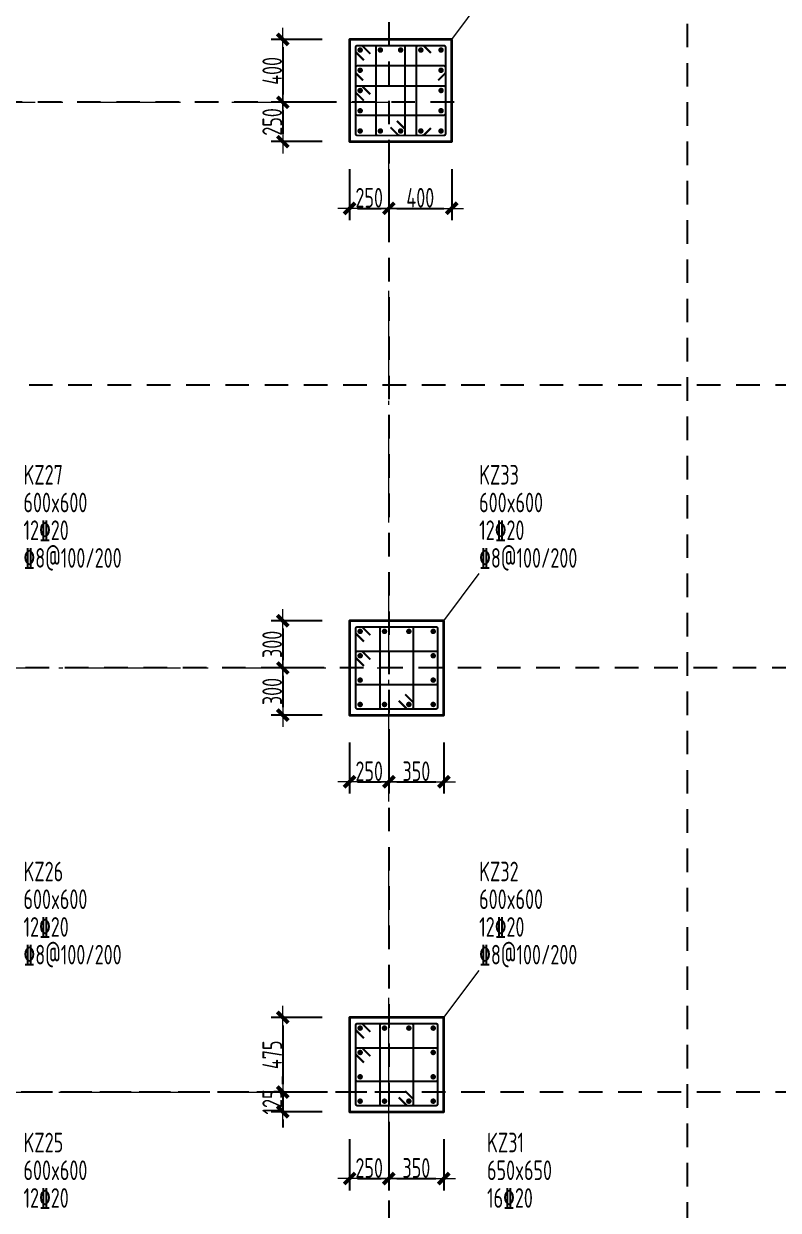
# Model space of a CAD drawing. Header units: millimetres. Extents: x 539196 to 807275, y 431843 to 1156631.
# Drawn here: x 622621 to 632225, y 893055 to 908159 of the extents above; entities that cross this region are included whole.
import ezdxf
from ezdxf.enums import TextEntityAlignment as Align

# ---------------------------------------------------------------- set-up
doc = ezdxf.new("R2010")
doc.units = ezdxf.units.MM
doc.header["$MEASUREMENT"] = 0
for name, pattern in [('DOTE', [2.42, 2, -0.2, 0.02, -0.2]), ('点划线', [1850, 1200, -300, 50, -300]), ('虚线', [500, 300, -200])]:
    doc.linetypes.add(name, pattern=pattern)
doc.layers.add('DOTE', color=1, linetype='DOTE')
for name, color, linetype, lineweight in [('柱尺寸标注', 3, 'Continuous', 18), ('柱标注引线', 2, 'Continuous', 18), ('柱箍筋', 1, 'Continuous', 25), ('柱纵筋', 1, 'Continuous', 70), ('柱集中标注', 2, 'Continuous', 18), ('砼柱', 2, 'Continuous', 35), ('网格', 9, '点划线', 18)]:
    doc.layers.add(name, color=color, linetype=linetype, lineweight=lineweight)
doc.styles.add('样式 1_yjk_yjk_yjk_yjk', font='yjkeng.shx', dxfattribs={"width": 0.7, "bigfont": 'yjkchn.shx'})
doc.dimstyles.new('盈建科结构_yjk_yjk_yjk_yjk', dxfattribs={"dimscale": 100, "dimtxt": 2.5, "dimasz": 1, "dimexe": 1.5, "dimexo": 0.625, "dimgap": 0.1, "dimtad": 1, "dimdec": 0, "dimrnd": 1, "dimzin": 0, "dimdsep": 46, "dimtxsty": '样式 1_yjk_yjk_yjk_yjk', "dimblk": '_yjkbk', "dimblk1": 'ARCHTICK', "dimblk2": 'ARCHTICK', "dimcen": 0.09, "dimadec": 0, "dimazin": 0, "dimtfac": 1, "dimtdec": 4, "dimtix": 1, "dimtmove": 2, "dimatfit": 3, "dimfxl": 0, "dimtolj": 1, "dimtzin": 0, "dimarcsym": 0})

# ---------------------------------------------------------------- blocks, each defined once
blk = doc.blocks.new('_yjkbk')
blk.add_line((-1, 0), (1.5, 0))
blk.add_lwpolyline([(-0.7, -0.7, 0.5, 0.5, 0), (0.7, 0.7, 0.5, 0.5, 0)], format="xyseb")
blk = doc.blocks.new('*D1486')
at = {"layer": 'Defpoints', "color": 0}
for p in [(626768, 906659), (627268, 906659), (627268, 905809)]:
    blk.add_point(p, dxfattribs=at)
at = {"layer": '柱尺寸标注', "color": 0, "lineweight": -2}
for p, q in [((626768, 906309), (626768, 905659)), ((627268, 906309), (627268, 905659)), ((626868, 905809), (627168, 905809))]:
    blk.add_line(p, q, dxfattribs=at)
at = {"layer": '柱尺寸标注', "color": 0, "lineweight": -2, "xscale": 100, "yscale": 100, "zscale": 100, "rotation": 180}
blk.add_blockref('_yjkbk', (626768, 905809), dxfattribs=at)
at = {"layer": '柱尺寸标注', "color": 0, "lineweight": -2, "xscale": 100, "yscale": 100, "zscale": 100}
blk.add_blockref('_yjkbk', (627268, 905809), dxfattribs=at)
at = {"layer": '柱尺寸标注', "color": 0, "insert": (627018, 905944), "char_height": 250, "attachment_point": 5, "style": '样式 1_yjk_yjk_yjk_yjk'}
blk.add_mtext('\\A1;250', dxfattribs=at)
blk = doc.blocks.new('_ARCHTICK')
at = {"color": 0, "linetype": 'ByBlock', "const_width": 0.15}
blk.add_lwpolyline([(-0.5, -0.5), (0.5, 0.5)], dxfattribs=at)
blk = doc.blocks.new('*D1487')
at = {"layer": 'Defpoints', "color": 0}
for p in [(627268, 906659), (628068, 906659), (628068, 905809)]:
    blk.add_point(p, dxfattribs=at)
at = {"layer": '柱尺寸标注', "color": 0, "lineweight": -2}
for p, q in [((627268, 906309), (627268, 905659)), ((628068, 906309), (628068, 905659)), ((627368, 905809), (627968, 905809))]:
    blk.add_line(p, q, dxfattribs=at)
at = {"layer": '柱尺寸标注', "color": 0, "lineweight": -2, "xscale": 100, "yscale": 100, "zscale": 100, "rotation": 180}
blk.add_blockref('_yjkbk', (627268, 905809), dxfattribs=at)
at = {"layer": '柱尺寸标注', "color": 0, "lineweight": -2, "xscale": 100, "yscale": 100, "zscale": 100}
blk.add_blockref('_yjkbk', (628068, 905809), dxfattribs=at)
at = {"layer": '柱尺寸标注', "color": 0, "insert": (627668, 905944), "char_height": 250, "attachment_point": 5, "style": '样式 1_yjk_yjk_yjk_yjk'}
blk.add_mtext('\\A1;400', dxfattribs=at)
blk = doc.blocks.new('*D1488')
at = {"layer": 'Defpoints', "color": 0}
for p in [(626768, 907959), (625918, 907159), (626768, 907159)]:
    blk.add_point(p, dxfattribs=at)
at = {"layer": '柱尺寸标注', "color": 0, "lineweight": -2}
for p, q in [((626418, 907959), (625768, 907959)), ((625918, 907859), (625918, 907259)), ((626418, 907159), (625768, 907159))]:
    blk.add_line(p, q, dxfattribs=at)
at = {"layer": '柱尺寸标注', "color": 0, "lineweight": -2, "xscale": 100, "yscale": 100, "zscale": 100}
for p, rotation in [((625918, 907959), 90), ((625918, 907159), 270)]:
    blk.add_blockref('_yjkbk', p, dxfattribs=dict(at, rotation=rotation))
at = {"layer": '柱尺寸标注', "color": 0, "insert": (625783, 907559), "char_height": 250, "attachment_point": 5, "rotation": 90, "style": '样式 1_yjk_yjk_yjk_yjk'}
blk.add_mtext('\\A1;400', dxfattribs=at)
blk = doc.blocks.new('*D1489')
at = {"layer": 'Defpoints', "color": 0}
for p in [(626768, 907159), (625918, 906659), (626768, 906659)]:
    blk.add_point(p, dxfattribs=at)
at = {"layer": '柱尺寸标注', "color": 0, "lineweight": -2}
for p, q in [((626418, 907159), (625768, 907159)), ((625918, 907059), (625918, 906759)), ((626418, 906659), (625768, 906659))]:
    blk.add_line(p, q, dxfattribs=at)
at = {"layer": '柱尺寸标注', "color": 0, "lineweight": -2, "xscale": 100, "yscale": 100, "zscale": 100}
for p, rotation in [((625918, 907159), 90), ((625918, 906659), 270)]:
    blk.add_blockref('_yjkbk', p, dxfattribs=dict(at, rotation=rotation))
at = {"layer": '柱尺寸标注', "color": 0, "insert": (625783, 906909), "char_height": 250, "attachment_point": 5, "rotation": 90, "style": '样式 1_yjk_yjk_yjk_yjk'}
blk.add_mtext('\\A1;250', dxfattribs=at)
blk = doc.blocks.new('*D1490')
at = {"layer": 'Defpoints', "color": 0}
for p in [(626768, 899359), (627268, 899359), (627268, 898509)]:
    blk.add_point(p, dxfattribs=at)
at = {"layer": '柱尺寸标注', "color": 0, "lineweight": -2}
for p, q in [((626768, 899009), (626768, 898359)), ((627268, 899009), (627268, 898359)), ((626868, 898509), (627168, 898509))]:
    blk.add_line(p, q, dxfattribs=at)
at = {"layer": '柱尺寸标注', "color": 0, "lineweight": -2, "xscale": 100, "yscale": 100, "zscale": 100, "rotation": 180}
blk.add_blockref('_yjkbk', (626768, 898509), dxfattribs=at)
at = {"layer": '柱尺寸标注', "color": 0, "lineweight": -2, "xscale": 100, "yscale": 100, "zscale": 100}
blk.add_blockref('_yjkbk', (627268, 898509), dxfattribs=at)
at = {"layer": '柱尺寸标注', "color": 0, "insert": (627018, 898644), "char_height": 250, "attachment_point": 5, "style": '样式 1_yjk_yjk_yjk_yjk'}
blk.add_mtext('\\A1;250', dxfattribs=at)
blk = doc.blocks.new('*D1491')
at = {"layer": 'Defpoints', "color": 0}
for p in [(627268, 899359), (627968, 899359), (627968, 898509)]:
    blk.add_point(p, dxfattribs=at)
at = {"layer": '柱尺寸标注', "color": 0, "lineweight": -2}
for p, q in [((627268, 899009), (627268, 898359)), ((627968, 899009), (627968, 898359)), ((627368, 898509), (627868, 898509))]:
    blk.add_line(p, q, dxfattribs=at)
at = {"layer": '柱尺寸标注', "color": 0, "lineweight": -2, "xscale": 100, "yscale": 100, "zscale": 100, "rotation": 180}
blk.add_blockref('_yjkbk', (627268, 898509), dxfattribs=at)
at = {"layer": '柱尺寸标注', "color": 0, "lineweight": -2, "xscale": 100, "yscale": 100, "zscale": 100}
blk.add_blockref('_yjkbk', (627968, 898509), dxfattribs=at)
at = {"layer": '柱尺寸标注', "color": 0, "insert": (627618, 898644), "char_height": 250, "attachment_point": 5, "style": '样式 1_yjk_yjk_yjk_yjk'}
blk.add_mtext('\\A1;350', dxfattribs=at)
blk = doc.blocks.new('*D1492')
at = {"layer": 'Defpoints', "color": 0}
for p in [(626768, 900559), (625918, 899959), (626768, 899959)]:
    blk.add_point(p, dxfattribs=at)
at = {"layer": '柱尺寸标注', "color": 0, "lineweight": -2}
for p, q in [((626418, 900559), (625768, 900559)), ((625918, 900459), (625918, 900059)), ((626418, 899959), (625768, 899959))]:
    blk.add_line(p, q, dxfattribs=at)
at = {"layer": '柱尺寸标注', "color": 0, "lineweight": -2, "xscale": 100, "yscale": 100, "zscale": 100}
for p, rotation in [((625918, 900559), 90), ((625918, 899959), 270)]:
    blk.add_blockref('_yjkbk', p, dxfattribs=dict(at, rotation=rotation))
at = {"layer": '柱尺寸标注', "color": 0, "insert": (625783, 900259), "char_height": 250, "attachment_point": 5, "rotation": 90, "style": '样式 1_yjk_yjk_yjk_yjk'}
blk.add_mtext('\\A1;300', dxfattribs=at)
blk = doc.blocks.new('*D1493')
at = {"layer": 'Defpoints', "color": 0}
for p in [(626768, 899959), (625918, 899359), (626768, 899359)]:
    blk.add_point(p, dxfattribs=at)
at = {"layer": '柱尺寸标注', "color": 0, "lineweight": -2}
for p, q in [((626418, 899959), (625768, 899959)), ((625918, 899859), (625918, 899459)), ((626418, 899359), (625768, 899359))]:
    blk.add_line(p, q, dxfattribs=at)
at = {"layer": '柱尺寸标注', "color": 0, "lineweight": -2, "xscale": 100, "yscale": 100, "zscale": 100}
for p, rotation in [((625918, 899959), 90), ((625918, 899359), 270)]:
    blk.add_blockref('_yjkbk', p, dxfattribs=dict(at, rotation=rotation))
at = {"layer": '柱尺寸标注', "color": 0, "insert": (625783, 899659), "char_height": 250, "attachment_point": 5, "rotation": 90, "style": '样式 1_yjk_yjk_yjk_yjk'}
blk.add_mtext('\\A1;300', dxfattribs=at)
blk = doc.blocks.new('*D1502')
at = {"layer": 'Defpoints', "color": 0}
for p in [(626768, 894309), (627268, 894309), (627268, 893459)]:
    blk.add_point(p, dxfattribs=at)
at = {"layer": '柱尺寸标注', "color": 0, "lineweight": -2}
for p, q in [((626768, 893959), (626768, 893309)), ((627268, 893959), (627268, 893309)), ((626868, 893459), (627168, 893459))]:
    blk.add_line(p, q, dxfattribs=at)
at = {"layer": '柱尺寸标注', "color": 0, "lineweight": -2, "xscale": 100, "yscale": 100, "zscale": 100, "rotation": 180}
blk.add_blockref('_yjkbk', (626768, 893459), dxfattribs=at)
at = {"layer": '柱尺寸标注', "color": 0, "lineweight": -2, "xscale": 100, "yscale": 100, "zscale": 100}
blk.add_blockref('_yjkbk', (627268, 893459), dxfattribs=at)
at = {"layer": '柱尺寸标注', "color": 0, "insert": (627018, 893594), "char_height": 250, "attachment_point": 5, "style": '样式 1_yjk_yjk_yjk_yjk'}
blk.add_mtext('\\A1;250', dxfattribs=at)
blk = doc.blocks.new('*D1503')
at = {"layer": 'Defpoints', "color": 0}
for p in [(627268, 894309), (627968, 894309), (627968, 893459)]:
    blk.add_point(p, dxfattribs=at)
at = {"layer": '柱尺寸标注', "color": 0, "lineweight": -2}
for p, q in [((627268, 893959), (627268, 893309)), ((627968, 893959), (627968, 893309)), ((627368, 893459), (627868, 893459))]:
    blk.add_line(p, q, dxfattribs=at)
at = {"layer": '柱尺寸标注', "color": 0, "lineweight": -2, "xscale": 100, "yscale": 100, "zscale": 100, "rotation": 180}
blk.add_blockref('_yjkbk', (627268, 893459), dxfattribs=at)
at = {"layer": '柱尺寸标注', "color": 0, "lineweight": -2, "xscale": 100, "yscale": 100, "zscale": 100}
blk.add_blockref('_yjkbk', (627968, 893459), dxfattribs=at)
at = {"layer": '柱尺寸标注', "color": 0, "insert": (627618, 893594), "char_height": 250, "attachment_point": 5, "style": '样式 1_yjk_yjk_yjk_yjk'}
blk.add_mtext('\\A1;350', dxfattribs=at)
blk = doc.blocks.new('*D1504')
at = {"layer": 'Defpoints', "color": 0}
for p in [(626768, 895509), (625918, 894559), (626768, 894559)]:
    blk.add_point(p, dxfattribs=at)
at = {"layer": '柱尺寸标注', "color": 0, "lineweight": -2}
for p, q in [((626418, 895509), (625768, 895509)), ((625918, 895409), (625918, 894659)), ((626418, 894559), (625768, 894559))]:
    blk.add_line(p, q, dxfattribs=at)
at = {"layer": '柱尺寸标注', "color": 0, "lineweight": -2, "xscale": 100, "yscale": 100, "zscale": 100}
for p, rotation in [((625918, 895509), 90), ((625918, 894559), 270)]:
    blk.add_blockref('_yjkbk', p, dxfattribs=dict(at, rotation=rotation))
at = {"layer": '柱尺寸标注', "color": 0, "insert": (625783, 895034), "char_height": 250, "attachment_point": 5, "rotation": 90, "style": '样式 1_yjk_yjk_yjk_yjk'}
blk.add_mtext('\\A1;475', dxfattribs=at)
blk = doc.blocks.new('*D1505')
at = {"layer": 'Defpoints', "color": 0}
for p in [(626768, 894559), (625918, 894309), (626768, 894309)]:
    blk.add_point(p, dxfattribs=at)
at = {"layer": '柱尺寸标注', "color": 0, "lineweight": -2}
for p, q in [((625918, 894659), (625918, 894759)), ((626418, 894559), (625768, 894559)), ((625918, 894559), (625918, 894309)), ((626418, 894309), (625768, 894309)), ((625918, 894209), (625918, 894109))]:
    blk.add_line(p, q, dxfattribs=at)
at = {"layer": '柱尺寸标注', "color": 0, "lineweight": -2, "xscale": 100, "yscale": 100, "zscale": 100}
for p, rotation in [((625918, 894559), 270), ((625918, 894309), 90)]:
    blk.add_blockref('_yjkbk', p, dxfattribs=dict(at, rotation=rotation))
at = {"layer": '柱尺寸标注', "color": 0, "insert": (625783, 894434), "char_height": 250, "attachment_point": 5, "rotation": 90, "style": '样式 1_yjk_yjk_yjk_yjk'}
blk.add_mtext('\\A1;125', dxfattribs=at)
blk = doc.blocks.new('jzzw')
at = {"layer": 'DOTE', "color": 1, "linetype": '虚线'}
for p, q in [((928786, 890469), (928786, 834829)), ((932586, 852149), (932586, 890469)), ((929618, 870449), (912217, 870449)), ((952506, 866849), (912186, 866849)), ((952463, 863249), (912186, 863249)), ((952506, 857849), (912186, 857849)), ((928906, 857849), (920186, 857849))]:
    blk.add_line(p, q, dxfattribs=at)

msp = doc.modelspace()

# ---------------------------------------------------------------- linework, layer by layer
at = {"layer": '柱标注引线'}
for p, q in [((628067.6, 907959.2), (628517.6, 908559.2)), ((627967.6, 900559.2), (628417.6, 901159.2)), ((627967.6, 895509.2), (628417.6, 896109.2))]:
    msp.add_line(p, q, dxfattribs=at)
at = {"layer": '柱箍筋', "const_width": 25}
for points in [[(627031.6, 907776.5), (626933.4, 907874.8, 0.1989124), (626916.6, 907881.7), (626868.8, 907881.7, 0.4142136), (626845.1, 907858), (626845.1, 906760.5, 0.4142136), (626868.8, 906736.7), (627966.3, 906736.7, 0.4142136), (627990.1, 906760.5), (627990.1, 907858, 0.4142136), (627966.3, 907881.7), (626868.8, 907881.7, 0.4142136), (626845.1, 907858), (626845.1, 907810.2, 0.1989124), (626852, 907793.5), (626950.3, 907695.2)], [(627288.5, 906842), (627386.8, 906743.7, 0.1989124), (627403.6, 906736.7), (627451.3, 906736.7, 0.4142136), (627475.1, 906760.5), (627475.1, 907858, 0.4142136), (627451.3, 907881.7), (627126.3, 907881.7, 0.4142136), (627102.6, 907858), (627102.6, 906760.5, 0.4142136), (627126.3, 906736.7), (627451.3, 906736.7, 0.4142136), (627475.1, 906760.5), (627475.1, 906808.2, 0.1989124), (627468.1, 906825), (627369.9, 906923.3)], [(627804.1, 906832.1), (627715.7, 906743.7, -0.131362), (627689.1, 906736.7), (627641.3, 906736.7, -0.4142136), (627617.6, 906760.5), (627617.6, 907858, -0.4142136), (627641.3, 907881.7), (627689.1, 907881.7, -0.131362), (627715.7, 907874.8), (627804.1, 907786.4)], [(626940.4, 907437.7), (626852, 907526.1, -0.131362), (626845.1, 907552.7), (626845.1, 907600.5, -0.4142136), (626868.8, 907624.2), (627966.3, 907624.2, -0.4142136), (627990.1, 907600.5), (627990.1, 907552.7, -0.131362), (627983.1, 907526.1), (627894.7, 907437.7)], [(626950.3, 907180.2), (626852, 907278.5, -0.1989124), (626845.1, 907295.2), (626845.1, 907343, -0.4142136), (626868.8, 907366.7), (627966.3, 907366.7, -0.4142136), (627990.1, 907343), (627990.1, 907018, -0.4142136), (627966.3, 906994.2), (626868.8, 906994.2, -0.4142136), (626845.1, 907018), (626845.1, 907343, -0.4142136), (626868.8, 907366.7), (626916.6, 907366.7, -0.1989124), (626933.4, 907359.8), (627031.6, 907261.5)], [(627031.6, 900376.5), (626933.4, 900474.8, 0.1989124), (626916.6, 900481.7), (626868.8, 900481.7, 0.4142136), (626845.1, 900458), (626845.1, 899460.5, 0.4142136), (626868.8, 899436.7), (627866.3, 899436.7, 0.4142136), (627890.1, 899460.5), (627890.1, 900458, 0.4142136), (627866.3, 900481.7), (626868.8, 900481.7, 0.4142136), (626845.1, 900458), (626845.1, 900410.2, 0.1989124), (626852, 900393.5), (626950.3, 900295.2)], [(627393.5, 899542), (627491.8, 899443.7, 0.1989124), (627508.6, 899436.7), (627556.3, 899436.7, 0.4142136), (627580.1, 899460.5), (627580.1, 900458, 0.4142136), (627556.3, 900481.7), (627178.8, 900481.7, 0.4142136), (627155.1, 900458), (627155.1, 899460.5, 0.4142136), (627178.8, 899436.7), (627556.3, 899436.7, 0.4142136), (627580.1, 899460.5), (627580.1, 899508.2, 0.1989124), (627573.1, 899525), (627474.9, 899623.3)], [(626950.3, 899985.2), (626852, 900083.5, -0.1989124), (626845.1, 900100.2), (626845.1, 900148, -0.4142136), (626868.8, 900171.7), (627866.3, 900171.7, -0.4142136), (627890.1, 900148), (627890.1, 899770.5, -0.4142136), (627866.3, 899746.7), (626868.8, 899746.7, -0.4142136), (626845.1, 899770.5), (626845.1, 900148, -0.4142136), (626868.8, 900171.7), (626916.6, 900171.7, -0.1989124), (626933.4, 900164.8), (627031.6, 900066.5)], [(627031.6, 895326.5), (626933.4, 895424.8, 0.1989124), (626916.6, 895431.7), (626868.8, 895431.7, 0.4142136), (626845.1, 895408), (626845.1, 894410.5, 0.4142136), (626868.8, 894386.7), (627866.3, 894386.7, 0.4142136), (627890.1, 894410.5), (627890.1, 895408, 0.4142136), (627866.3, 895431.7), (626868.8, 895431.7, 0.4142136), (626845.1, 895408), (626845.1, 895360.2, 0.1989124), (626852, 895343.5), (626950.3, 895245.2)], [(627393.5, 894492), (627491.8, 894393.7, 0.1989124), (627508.6, 894386.7), (627556.3, 894386.7, 0.4142136), (627580.1, 894410.5), (627580.1, 895408, 0.4142136), (627556.3, 895431.7), (627178.8, 895431.7, 0.4142136), (627155.1, 895408), (627155.1, 894410.5, 0.4142136), (627178.8, 894386.7), (627556.3, 894386.7, 0.4142136), (627580.1, 894410.5), (627580.1, 894458.2, 0.1989124), (627573.1, 894475), (627474.9, 894573.3)], [(626950.3, 894935.2), (626852, 895033.5, -0.1989124), (626845.1, 895050.2), (626845.1, 895098, -0.4142136), (626868.8, 895121.7), (627866.3, 895121.7, -0.4142136), (627890.1, 895098), (627890.1, 894720.5, -0.4142136), (627866.3, 894696.7), (626868.8, 894696.7, -0.4142136), (626845.1, 894720.5), (626845.1, 895098, -0.4142136), (626868.8, 895121.7), (626916.6, 895121.7, -0.1989124), (626933.4, 895114.8), (627031.6, 895016.5)]]:
    msp.add_lwpolyline(points, format="xyb", dxfattribs=at)
at = {"layer": '柱纵筋', "const_width": 35}
for points in [[(626920.1, 907824.2, 1), (626885.1, 907824.2, 1)], [(627177.6, 907824.2, 1), (627142.6, 907824.2, 1)], [(627435.1, 907824.2, 1), (627400.1, 907824.2, 1)], [(627692.6, 907824.2, 1), (627657.6, 907824.2, 1)], [(627950.1, 907824.2, 1), (627915.1, 907824.2, 1)], [(626920.1, 907566.7, 1), (626885.1, 907566.7, 1)], [(627950.1, 907566.7, 1), (627915.1, 907566.7, 1)], [(626920.1, 907309.2, 1), (626885.1, 907309.2, 1)], [(627950.1, 907309.2, 1), (627915.1, 907309.2, 1)], [(626920.1, 907051.7, 1), (626885.1, 907051.7, 1)], [(627950.1, 907051.7, 1), (627915.1, 907051.7, 1)], [(626920.1, 906794.2, 1), (626885.1, 906794.2, 1)], [(627177.6, 906794.2, 1), (627142.6, 906794.2, 1)], [(627435.1, 906794.2, 1), (627400.1, 906794.2, 1)], [(627692.6, 906794.2, 1), (627657.6, 906794.2, 1)], [(627950.1, 906794.2, 1), (627915.1, 906794.2, 1)], [(626920.1, 900424.2, 1), (626885.1, 900424.2, 1)], [(627230.1, 900424.2, 1), (627195.1, 900424.2, 1)], [(627540.1, 900424.2, 1), (627505.1, 900424.2, 1)], [(627850.1, 900424.2, 1), (627815.1, 900424.2, 1)], [(626920.1, 900114.2, 1), (626885.1, 900114.2, 1)], [(627850.1, 900114.2, 1), (627815.1, 900114.2, 1)], [(626920.1, 899804.2, 1), (626885.1, 899804.2, 1)], [(627850.1, 899804.2, 1), (627815.1, 899804.2, 1)], [(626920.1, 899494.2, 1), (626885.1, 899494.2, 1)], [(627230.1, 899494.2, 1), (627195.1, 899494.2, 1)], [(627540.1, 899494.2, 1), (627505.1, 899494.2, 1)], [(627850.1, 899494.2, 1), (627815.1, 899494.2, 1)], [(626920.1, 895374.2, 1), (626885.1, 895374.2, 1)], [(627230.1, 895374.2, 1), (627195.1, 895374.2, 1)], [(627540.1, 895374.2, 1), (627505.1, 895374.2, 1)], [(627850.1, 895374.2, 1), (627815.1, 895374.2, 1)], [(626920.1, 895064.2, 1), (626885.1, 895064.2, 1)], [(627850.1, 895064.2, 1), (627815.1, 895064.2, 1)], [(626920.1, 894754.2, 1), (626885.1, 894754.2, 1)], [(627850.1, 894754.2, 1), (627815.1, 894754.2, 1)], [(626920.1, 894444.2, 1), (626885.1, 894444.2, 1)], [(627230.1, 894444.2, 1), (627195.1, 894444.2, 1)], [(627540.1, 894444.2, 1), (627505.1, 894444.2, 1)], [(627850.1, 894444.2, 1), (627815.1, 894444.2, 1)]]:
    msp.add_lwpolyline(points, format="xyb", close=True, dxfattribs=at)
at = {"layer": '砼柱'}
for points in [[(628067.6, 907959.2), (626767.6, 907959.2), (626767.6, 906659.2), (628067.6, 906659.2)], [(627967.6, 900559.2), (626767.6, 900559.2), (626767.6, 899359.2), (627967.6, 899359.2)], [(627967.6, 895509.2), (626767.6, 895509.2), (626767.6, 894309.2), (627967.6, 894309.2)]]:
    msp.add_lwpolyline(points, close=True, dxfattribs=at)
at = {"layer": '网格'}
for p, q in [((621567.6, 907159.2), (627267.6, 907159.2)), ((627267.6, 903559.2), (627267.6, 907159.2)), ((627267.6, 899959.2), (627267.6, 903559.2)), ((621567.6, 899959.2), (627267.6, 899959.2)), ((627267.6, 894559.2), (627267.6, 899959.2)), ((621567.6, 894559.2), (627267.6, 894559.2)), ((627267.6, 891559.2), (627267.6, 894559.2))]:
    msp.add_line(p, q, dxfattribs=at)

# ---------------------------------------------------------------- block references
msp.add_blockref('jzzw', (-301518.2, 36710.3))

# ---------------------------------------------------------------- texts
at = {"layer": '柱集中标注', "linetype": 'Continuous', "style": '样式 1_yjk_yjk_yjk_yjk', "width": 0.7}
for s, p in [('KZ27', (622617.6, 902217.5)), ('KZ33', (628417.6, 902217.5)), ('600x600', (622617.6, 901864.7)), ('600x600', (628417.6, 901864.7)), ('12\x8420', (622617.6, 901512)), ('12\x8420', (628417.6, 901512)), ('\x848@100/200', (622617.6, 901159.2)), ('\x848@100/200', (628417.6, 901159.2)), ('KZ26', (622617.6, 897167.5)), ('KZ32', (628417.6, 897167.5)), ('600x600', (622617.6, 896814.7)), ('600x600', (628417.6, 896814.7)), ('12\x8420', (622617.6, 896462)), ('12\x8420', (628417.6, 896462)), ('\x848@100/200', (622617.6, 896109.2)), ('\x848@100/200', (628417.6, 896109.2)), ('KZ25', (622617.6, 893717.5)), ('KZ31', (628517.6, 893717.5)), ('600x600', (622617.6, 893364.7)), ('650x650', (628517.6, 893364.7)), ('12\x8420', (622617.6, 893012)), ('16\x8420', (628517.6, 893012))]:
    msp.add_text(s, height=250, dxfattribs=at).set_placement(p, align=Align.BOTTOM_LEFT)

# ---------------------------------------------------------------- dimensions: what is measured, and where the dimension line sits
at = {"layer": '柱尺寸标注'}
for p1, p2, picture, middle in [((626767.6, 907959.2), (626767.6, 907159.2), '*D1488', (625782.6, 907559.2)), ((626767.6, 907159.2), (626767.6, 906659.2), '*D1489', (625782.6, 906909.2)), ((626767.6, 906659.2), (627267.6, 906659.2), '*D1486', (627017.6, 905944.2)), ((627267.6, 906659.2), (628067.6, 906659.2), '*D1487', (627667.6, 905944.2)), ((626767.6, 900559.2), (626767.6, 899959.2), '*D1492', (625782.6, 900259.2)), ((626767.6, 899959.2), (626767.6, 899359.2), '*D1493', (625782.6, 899659.2)), ((626767.6, 899359.2), (627267.6, 899359.2), '*D1490', (627017.6, 898644.2)), ((627267.6, 899359.2), (627967.6, 899359.2), '*D1491', (627617.6, 898644.2)), ((626767.6, 895509.2), (626767.6, 894559.2), '*D1504', (625782.6, 895034.2)), ((626767.6, 894559.2), (626767.6, 894309.2), '*D1505', (625782.6, 894434.2)), ((626767.6, 894309.2), (627267.6, 894309.2), '*D1502', (627017.6, 893594.2)), ((627267.6, 894309.2), (627967.6, 894309.2), '*D1503', (627617.6, 893594.2))]:
    dim = msp.add_aligned_dim(p1=p1, p2=p2, distance=-850, dimstyle='盈建科结构_yjk_yjk_yjk_yjk', override={"dimscale": 100, "dimtxt": 2.5, "dimasz": 1, "dimexe": 1.5, "dimexo": 3.5, "dimgap": 0.1, "dimtad": 1, "dimlfac": 0.5, "dimrnd": 5, "dimdle": 0, "dimfxlon": 0}, dxfattribs=at)
    dim.commit()
    dim.dimension.update_dxf_attribs({"geometry": picture, "text_midpoint": middle})

doc.saveas('drawing.dxf')
